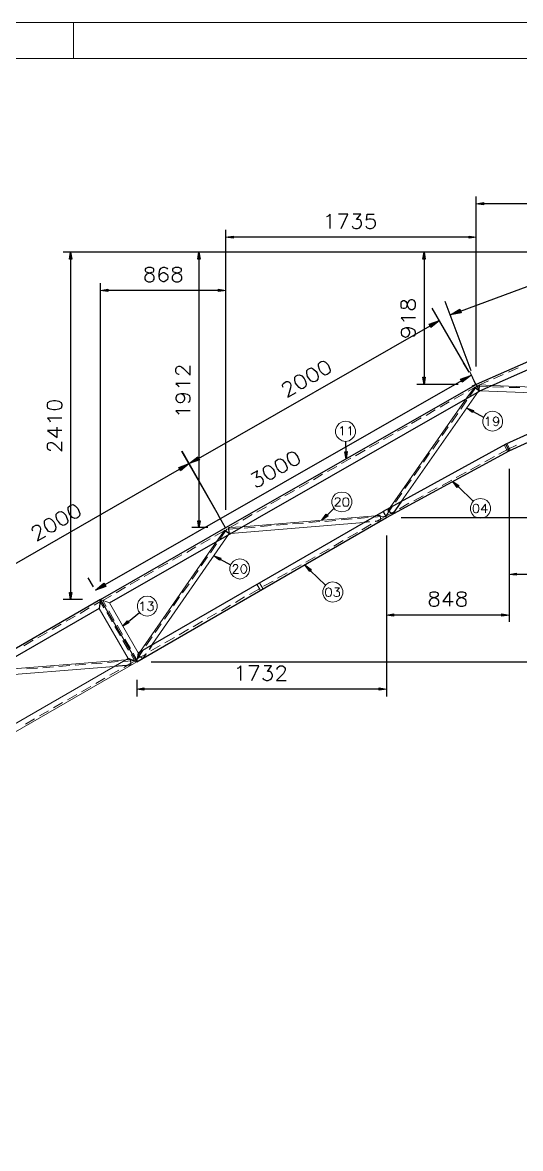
# Model space of a CAD drawing. Header units: millimetres. Extents: x 8 to 1677, y 56 to 1181.
# Drawn here: x 1292.4 to 1430.5, y 337.3 to 649.9 of the extents above; entities that cross this region are included whole.
import ezdxf

# ---------------------------------------------------------------- set-up
doc = ezdxf.new("R2010")
doc.units = ezdxf.units.MM
doc.header["$MEASUREMENT"] = 0
doc.layers.get('0').update_dxf_attribs({"linetype": 'CONTINUOUS'})

# ---------------------------------------------------------------- blocks, each defined once
blk = doc.blocks.new('MF31AECC0')
at = {"color": 7, "linetype": 'Continuous', "lineweight": 9, "true_color": 0x000007}
blk.add_lwpolyline([(717.47, 1024.5), (717.47, 149.38), (717.47, 149.38)], dxfattribs=at)
blk = doc.blocks.new('MF31AF0E0')
at = {"color": 7, "linetype": 'Continuous', "lineweight": 9, "true_color": 0x000007}
blk.add_lwpolyline([(707.48, 519.46), (717.47, 519.46), (717.47, 519.46)], dxfattribs=at)

msp = doc.modelspace()

# ---------------------------------------------------------------- hatches: boundary and pattern name
at = {"true_color": 0x000007}
for points in [[(1420.25, 599.91), (1420.25, 599.22), (1418.2, 599.55)], [(1350.82, 590.58), (1350.82, 589.99), (1348.77, 590.25)], [(1418.2, 590.25), (1416.28, 589.99), (1416.28, 590.58)], [(1306.1, 584.13), (1305.41, 584.13), (1305.77, 586.08)], [(1341.66, 584.13), (1341, 584.13), (1341.33, 586.08)], [(1404.14, 584.13), (1403.48, 584.13), (1403.81, 586.08)], [(1316.09, 575.83), (1316.09, 575.17), (1314.07, 575.5)], [(1348.77, 575.5), (1346.82, 575.17), (1346.82, 575.83)], [(1414.07, 569.31), (1411.09, 568.72), (1413.74, 570.27)], [(1408.05, 567.13), (1405.7, 565.24), (1405.17, 566.1)], [(1403.48, 551.38), (1404.14, 551.38), (1403.81, 549.33)], [(1416.78, 551.88), (1414.4, 550.03), (1413.9, 550.85)], [(1417.21, 541.56), (1415.69, 542.82), (1417.54, 542.15)], [(1341.49, 528.43), (1338.62, 527.4), (1341, 529.25)], [(1382.48, 530.81), (1382.21, 528.76), (1381.82, 530.71)], [(1338.62, 527.4), (1336.24, 525.45), (1335.74, 526.31)], [(1412.98, 520.79), (1411.79, 522.41), (1413.47, 521.32)], [(1377.15, 512.91), (1375.47, 511.76), (1376.62, 513.34)], [(1341, 511.56), (1341.66, 511.56), (1341.33, 509.64)], [(1347.08, 500.58), (1345.46, 501.83), (1347.42, 501.17)], [(1372.06, 497.5), (1370.8, 499.22), (1372.49, 498.03)], [(1429.32, 497), (1429.32, 496.41), (1427.37, 496.67)], [(1315.49, 493.27), (1312.62, 492.27), (1315, 494.22)], [(1305.41, 491.68), (1306.1, 491.68), (1305.77, 489.73)], [(1395.35, 485.76), (1395.35, 485.06), (1393.39, 485.39)], [(1427.37, 485.39), (1425.32, 485.06), (1425.32, 485.76)], [(1322.01, 483.28), (1320.23, 482.28), (1321.58, 483.8)], [(1326.08, 465.18), (1326.08, 464.49), (1324.13, 464.82)], [(1393.39, 464.82), (1391.38, 464.49), (1391.38, 465.18)]]:
    msp.add_hatch(color=7, dxfattribs=at).paths.add_polyline_path(points)

# ---------------------------------------------------------------- linework, layer by layer
at = {"color": 7, "linetype": 'Continuous', "lineweight": 9, "true_color": 0x000007}
for points in [[(1666.59, 639.87), (811.58, 639.87), (811.58, 639.87)], [(1427.2, 552.81), (1429.91, 554), (1429.91, 554)], [(1418.47, 548.9), (1421.68, 550.36), (1421.68, 550.36)], [(1423.03, 550.95), (1425.75, 552.14), (1425.75, 552.14)], [(1418.9, 547.48), (1397.56, 516.98), (1397.56, 516.98)], [(1417.81, 548.57), (1415.69, 545.63), (1415.69, 545.63)], [(1416.02, 547.55), (1418.47, 548.9), (1418.47, 548.9)], [(1418.47, 548.9), (1416.52, 546.19), (1416.52, 546.19)], [(1421.35, 548.84), (1418.47, 548.9), (1418.47, 548.9)], [(1422.64, 549.1), (1419.16, 549.27), (1419.16, 549.27)], [(1455.81, 546.19), (1419.33, 547.65), (1419.33, 547.65)], [(1459.02, 547.65), (1422.64, 549.1), (1422.64, 549.1)], [(1425.84, 548.67), (1422.8, 548.74), (1422.8, 548.74)], [(1430.31, 548.51), (1427.37, 548.57), (1427.37, 548.57)], [(1415.69, 545.63), (1394.42, 515.23), (1394.42, 515.23)], [(1408.21, 543.08), (1410.76, 544.6), (1410.76, 544.6)], [(1412.12, 545.26), (1414.73, 546.79), (1414.73, 546.79)], [(1415.69, 545.03), (1413.97, 542.55), (1413.97, 542.55)], [(1404.34, 540.8), (1406.86, 542.32), (1406.86, 542.32)], [(1413.14, 541.29), (1411.36, 538.85), (1411.36, 538.85)], [(1381.12, 535.27), (1381.12, 537.72), (1380.79, 537.39), (1380.53, 537.23)], [(1383.4, 535.27), (1383.4, 537.72), (1383.07, 537.39), (1382.81, 537.23)], [(1396.44, 536.4), (1399.08, 537.82), (1399.08, 537.82)], [(1400.34, 538.58), (1402.99, 540.1), (1402.99, 540.1)], [(1410.5, 537.66), (1408.81, 535.21), (1408.81, 535.21)], [(1421.61, 537.92), (1421.61, 540.37), (1421.28, 540.04), (1421.01, 539.84)], [(1423.13, 538.25), (1423.2, 538.09), (1423.56, 537.92), (1423.79, 537.92), (1424.16, 538.09), (1424.32, 538.42), (1424.49, 538.91), (1424.49, 539.51), (1424.32, 540.04), (1424.16, 540.2), (1423.79, 540.37), (1423.63, 540.37), (1423.3, 540.2), (1423.13, 540.04), (1422.97, 539.61), (1422.97, 539.51), (1423.13, 539.18), (1423.3, 538.91), (1423.63, 538.85), (1423.79, 538.85), (1424.16, 538.91), (1424.32, 539.18), (1424.49, 539.51)], [(1392.57, 534.08), (1395.18, 535.61), (1395.18, 535.61)], [(1388.66, 531.9), (1391.28, 533.32), (1391.28, 533.32)], [(1407.98, 533.92), (1406.2, 531.47), (1406.2, 531.47)], [(1427.1, 531.47), (1424.55, 530.05), (1424.55, 530.05)], [(1429.38, 532.5), (1427.1, 531.47), (1427.1, 531.47)], [(1380.86, 527.4), (1383.5, 528.92), (1383.5, 528.92)], [(1384.76, 529.62), (1387.41, 531.14), (1387.41, 531.14)], [(1405.34, 530.28), (1403.65, 527.83), (1403.65, 527.83)], [(1423.3, 529.35), (1420.68, 527.93), (1420.68, 527.93)], [(1376.99, 525.22), (1379.6, 526.64), (1379.6, 526.64)], [(1402.79, 526.58), (1401.04, 524.09), (1401.04, 524.09)], [(1419.33, 527.14), (1416.68, 525.72), (1416.68, 525.72)], [(1369.18, 520.72), (1371.73, 522.14), (1371.73, 522.14)], [(1373.08, 522.9), (1375.63, 524.46), (1375.63, 524.46)], [(1400.18, 522.9), (1398.49, 520.46), (1398.49, 520.46)], [(1411.46, 522.84), (1408.81, 521.38), (1408.81, 521.38)], [(1415.42, 525.02), (1412.71, 523.6), (1412.71, 523.6)], [(1365.21, 518.44), (1367.82, 519.96), (1367.82, 519.96)], [(1397.63, 519.2), (1395.88, 516.75), (1395.88, 516.75)], [(1407.45, 520.72), (1404.84, 519.26), (1404.84, 519.26)], [(1361.31, 516.22), (1363.92, 517.74), (1363.92, 517.74)], [(1379.1, 517.41), (1379.1, 517.51), (1379.27, 517.74), (1379.34, 517.84), (1379.6, 517.91), (1380.03, 517.91), (1380.3, 517.84), (1380.36, 517.74), (1380.53, 517.51), (1380.53, 517.25), (1380.36, 516.98), (1380.1, 516.65), (1379.01, 515.56), (1380.63, 515.56)], [(1399.58, 516.39), (1396.97, 514.87), (1396.97, 514.87)], [(1403.58, 518.5), (1400.94, 517.08), (1400.94, 517.08)], [(1420.85, 513.77), (1420.85, 516.16), (1419.66, 514.63), (1421.35, 514.63)], [(1390.35, 512.91), (1353.34, 509.87), (1353.34, 509.87)], [(1353.54, 511.76), (1356.15, 513.28), (1356.15, 513.28)], [(1357.41, 513.94), (1360.05, 515.46), (1360.05, 515.46)], [(1393.16, 512.85), (1389.76, 512.52), (1389.76, 512.52)], [(1393.16, 512.85), (1390.45, 511.33), (1390.45, 511.33)], [(1391.81, 511.49), (1391.64, 513.01), (1391.64, 513.01)], [(1395.02, 515.56), (1393.16, 512.85), (1393.16, 512.85)], [(1395.68, 514.2), (1393.16, 512.85), (1393.16, 512.85)], [(1349.63, 509.54), (1352.24, 511), (1352.24, 511)], [(1353.34, 509.87), (1349.63, 509.64), (1349.63, 509.64)], [(1387.04, 511.06), (1350.06, 508.02), (1350.06, 508.02)], [(1356.91, 509.8), (1353.93, 509.54), (1353.93, 509.54)], [(1361.41, 510.2), (1358.43, 509.97), (1358.43, 509.97)], [(1365.87, 510.57), (1362.83, 510.3), (1362.83, 510.3)], [(1370.37, 510.9), (1367.33, 510.73), (1367.33, 510.73)], [(1374.87, 511.33), (1371.83, 511.06), (1371.83, 511.06)], [(1379.34, 511.66), (1376.29, 511.39), (1376.29, 511.39)], [(1383.83, 512.09), (1380.79, 511.82), (1380.79, 511.82)], [(1388.33, 512.42), (1385.29, 512.15), (1385.29, 512.15)], [(1389.16, 510.57), (1386.55, 509.04), (1386.55, 509.04)], [(1349.53, 507.75), (1328.36, 477.19), (1328.36, 477.19)], [(1341.83, 505.04), (1344.47, 506.5), (1344.47, 506.5)], [(1345.73, 507.26), (1348.34, 508.78), (1348.34, 508.78)], [(1348.44, 508.88), (1346.32, 505.9), (1346.32, 505.9)], [(1349.04, 509.21), (1347.18, 506.4), (1347.18, 506.4)], [(1352.41, 509.44), (1349.04, 509.21), (1349.04, 509.21)], [(1385.29, 508.28), (1382.64, 506.83), (1382.64, 506.83)], [(1346.32, 505.9), (1325.15, 475.34), (1325.15, 475.34)], [(1337.96, 502.76), (1340.47, 504.28), (1340.47, 504.28)], [(1346.22, 505.14), (1344.54, 502.69), (1344.54, 502.69)], [(1377.48, 503.78), (1374.87, 502.33), (1374.87, 502.33)], [(1381.39, 506.07), (1378.74, 504.54), (1378.74, 504.54)], [(1334.05, 500.58), (1336.6, 502.1), (1336.6, 502.1)], [(1343.71, 501.5), (1341.99, 499.05), (1341.99, 499.05)], [(1373.58, 501.57), (1370.97, 500.05), (1370.97, 500.05)], [(1326.18, 496.08), (1328.79, 497.6), (1328.79, 497.6)], [(1330.05, 498.36), (1332.7, 499.81), (1332.7, 499.81)], [(1341.16, 497.76), (1339.48, 495.32), (1339.48, 495.32)], [(1350.82, 498.79), (1350.82, 498.86), (1350.89, 499.12), (1351.05, 499.22), (1351.22, 499.38), (1351.75, 499.38), (1351.91, 499.22), (1352.08, 499.12), (1352.18, 498.86), (1352.18, 498.69), (1352.08, 498.46), (1351.81, 498.09), (1350.72, 496.94), (1352.34, 496.94)], [(1365.81, 497.1), (1363.16, 495.58), (1363.16, 495.58)], [(1369.71, 499.29), (1367.06, 497.86), (1367.06, 497.86)], [(1322.28, 493.86), (1324.89, 495.32), (1324.89, 495.32)], [(1338.62, 494.06), (1336.83, 491.58), (1336.83, 491.58)], [(1361.9, 494.82), (1359.29, 493.36), (1359.29, 493.36)], [(1314.67, 489.46), (1317.12, 490.82), (1317.12, 490.82)], [(1318.37, 491.58), (1321.02, 493.1), (1321.02, 493.1)], [(1357.93, 492.6), (1355.39, 491.08), (1355.39, 491.08)], [(1378.74, 490.98), (1378.84, 490.75), (1379.01, 490.65), (1379.34, 490.49), (1379.7, 490.49), (1380.03, 490.65), (1380.3, 490.82), (1380.36, 491.15), (1380.36, 491.41), (1380.3, 491.74), (1380.1, 491.84), (1379.93, 492.01), (1379.5, 492.01), (1380.3, 492.93), (1379.01, 492.93)], [(1324.13, 472.36), (1314.07, 489.73), (1314.07, 489.73)], [(1316.52, 488.8), (1314.07, 489.73), (1314.07, 489.73)], [(1314.4, 489.89), (1314.4, 489.99), (1314.4, 489.99)], [(1315.59, 487.77), (1314.67, 489.46), (1314.67, 489.46)], [(1315.49, 490.49), (1315.49, 490.59), (1315.49, 490.59)], [(1324.46, 474.91), (1316.52, 488.8), (1316.52, 488.8)], [(1325.75, 486.58), (1325.75, 489.03), (1325.42, 488.63), (1325.15, 488.53)], [(1327.11, 487.11), (1327.27, 486.85), (1327.37, 486.75), (1327.7, 486.58), (1328.03, 486.58), (1328.36, 486.75), (1328.63, 486.91), (1328.69, 487.28), (1328.69, 487.51), (1328.63, 487.87), (1328.53, 487.94), (1328.3, 488.1), (1327.93, 488.1), (1328.63, 489.03), (1327.37, 489.03)], [(1336, 490.39), (1334.28, 487.94), (1334.28, 487.94)], [(1350.13, 488.1), (1347.58, 486.58), (1347.58, 486.58)], [(1354.03, 490.39), (1351.48, 488.87), (1351.48, 488.87)], [(1317.88, 483.87), (1316.35, 486.52), (1316.35, 486.52)], [(1333.46, 486.68), (1331.77, 484.23), (1331.77, 484.23)], [(1346.22, 485.92), (1343.61, 484.4), (1343.61, 484.4)], [(1320.16, 480), (1318.64, 482.61), (1318.64, 482.61)], [(1330.91, 482.94), (1329.22, 480.5), (1329.22, 480.5)], [(1338.45, 481.42), (1335.84, 479.9), (1335.84, 479.9)], [(1342.35, 483.64), (1339.71, 482.12), (1339.71, 482.12)], [(1322.34, 476.1), (1320.82, 478.71), (1320.82, 478.71)], [(1328.36, 479.31), (1326.58, 476.86), (1326.58, 476.86)], [(1334.55, 479.14), (1331.93, 477.62), (1331.93, 477.62)], [(1325.75, 475.57), (1323.9, 472.79), (1323.9, 472.79)], [(1330.64, 476.92), (1328.03, 475.4), (1328.03, 475.4)], [(1324.06, 473.12), (1323.14, 474.81), (1323.14, 474.81)], [(1323.63, 473.12), (1323.63, 473.22), (1323.63, 473.22)], [(1326.77, 474.64), (1324.06, 473.12), (1324.06, 473.12)], [(1324.13, 472.36), (1324.46, 474.91), (1324.46, 474.91)], [(1325.75, 473.29), (1324.39, 474.21), (1324.39, 474.21)], [(1325.48, 473.22), (1325.48, 473.29), (1325.48, 473.29)]]:
    msp.add_lwpolyline(points, dxfattribs=at)
at = {"color": 7, "linetype": 'Continuous', "lineweight": -2, "true_color": 0x000007}
for points in [[(1418.2, 554.33), (1418.2, 601.6), (1418.2, 601.6)], [(1452.94, 599.55), (1420.25, 599.55), (1420.25, 599.55)], [(1377.75, 592.7), (1377.75, 596.67), (1377.15, 596.07), (1376.72, 595.91)], [(1380.79, 592.7), (1382.64, 596.67), (1380.03, 596.67)], [(1383.83, 593.46), (1384, 593.03), (1384.17, 592.86), (1384.76, 592.7), (1385.36, 592.7), (1385.85, 592.86), (1386.28, 593.29), (1386.45, 593.79), (1386.45, 594.22), (1386.28, 594.82), (1386.12, 594.98), (1385.69, 595.15), (1385.09, 595.15), (1386.28, 596.67), (1384.17, 596.67)], [(1387.64, 593.46), (1387.8, 593.03), (1387.97, 592.86), (1388.57, 592.7), (1389.16, 592.7), (1389.69, 592.86), (1390.09, 593.29), (1390.29, 593.79), (1390.29, 594.22), (1390.09, 594.82), (1389.69, 595.15), (1389.16, 595.31), (1388.57, 595.31), (1387.97, 595.15), (1387.8, 594.98), (1387.97, 596.67), (1389.92, 596.67)], [(1413.9, 569.74), (1483.33, 595.41), (1483.33, 595.41)], [(1348.77, 514.63), (1348.77, 592.27), (1348.77, 592.27)], [(1418.2, 554.33), (1418.2, 592.27), (1418.2, 592.27)], [(1416.28, 590.25), (1350.82, 590.25), (1350.82, 590.25)], [(1565.24, 586.08), (1303.72, 586.08), (1303.72, 586.08)], [(1565.24, 586.08), (1339.38, 586.08), (1339.38, 586.08)], [(1565.24, 586.08), (1401.8, 586.08), (1401.8, 586.08)], [(1305.77, 584.13), (1305.77, 491.68), (1305.77, 491.68)], [(1330.31, 579.24), (1330.48, 579.83), (1330.91, 580.16), (1331.41, 580.43), (1331.67, 580.43), (1332.17, 580.16), (1332.6, 579.83), (1332.76, 579.24), (1332.76, 579.07), (1332.6, 578.48), (1332.17, 578.14), (1331.67, 577.88), (1331.41, 577.88), (1330.91, 578.14), (1330.48, 578.48), (1330.31, 579.24), (1330.31, 580.16), (1330.48, 581.19), (1330.91, 581.68), (1331.41, 581.95), (1331.84, 581.95), (1332.43, 581.68), (1332.6, 581.35)], [(1341.33, 584.13), (1341.33, 511.56), (1341.33, 511.56)], [(1403.81, 584.13), (1403.81, 551.38), (1403.81, 551.38)], [(1314.07, 494.72), (1314.07, 577.55), (1314.07, 577.55)], [(1346.82, 575.5), (1316.09, 575.5), (1316.09, 575.5)], [(1348.77, 514.63), (1348.77, 577.55), (1348.77, 577.55)], [(1416.85, 553.14), (1409.67, 572.45), (1409.67, 572.45)], [(1416.28, 552.81), (1406.03, 570.6), (1406.03, 570.6)], [(1401.37, 567.89), (1397.4, 567.89), (1397.99, 567.36), (1398.16, 566.96)], [(1341.23, 528.86), (1405.44, 565.67), (1405.44, 565.67)], [(1400.87, 562.8), (1401.2, 562.96), (1401.37, 563.56), (1401.37, 563.92), (1401.2, 564.48), (1400.61, 564.85), (1399.68, 565.08), (1398.75, 565.08), (1397.99, 564.85), (1397.56, 564.48), (1397.4, 563.92), (1397.4, 563.72), (1397.56, 563.13), (1397.99, 562.8), (1398.55, 562.56), (1398.75, 562.56), (1399.35, 562.8), (1399.68, 563.13), (1399.84, 563.72), (1399.84, 563.92), (1399.68, 564.48), (1399.35, 564.85), (1398.75, 565.08)], [(1454.89, 565.51), (1418.2, 549.33), (1418.2, 549.33)], [(1455.55, 563.66), (1419.16, 547.55), (1419.16, 547.55)], [(1335.9, 552.14), (1335.74, 552.14), (1335.31, 552.31), (1335.14, 552.54), (1334.98, 552.91), (1334.98, 553.67), (1335.14, 554.1), (1335.31, 554.26), (1335.74, 554.43), (1336.07, 554.43), (1336.5, 554.26), (1337.1, 553.83), (1338.95, 551.98), (1338.95, 554.59)], [(1416.28, 552.81), (1414.73, 555.35), (1414.73, 555.35)], [(1414.17, 550.42), (1315.23, 493.79), (1315.23, 493.79)], [(1364.68, 548.57), (1364.62, 548.74), (1364.52, 549.17), (1364.62, 549.43), (1364.88, 549.76), (1365.54, 550.19), (1365.97, 550.19), (1366.24, 550.09), (1366.57, 549.93), (1366.73, 549.6), (1366.8, 549.17), (1366.73, 548.41), (1366.04, 545.86), (1368.35, 547.15)], [(1316.52, 488.8), (1419.16, 547.55), (1419.16, 547.55)], [(1338.95, 549.66), (1334.98, 549.66), (1335.57, 549.1), (1335.74, 548.74)], [(1348.77, 509.64), (1418.2, 549.33), (1418.2, 549.33)], [(1413.21, 549.33), (1401.8, 549.33), (1401.8, 549.33)], [(1419.06, 547.65), (1417.81, 548.57), (1417.81, 548.57)], [(1418.2, 549.33), (1419.16, 547.55), (1419.16, 547.55)], [(1419.06, 547.65), (1418.9, 547.48), (1418.9, 547.48)], [(1419.06, 547.65), (1419.16, 549.27), (1419.16, 549.27)], [(1419.33, 547.65), (1419.06, 547.65), (1419.06, 547.65)], [(1461.14, 548.57), (1426.44, 532.83), (1426.44, 532.83)], [(1338.35, 544.5), (1338.78, 544.67), (1338.95, 545.26), (1338.95, 545.69), (1338.78, 546.19), (1338.19, 546.62), (1337.26, 546.79), (1336.33, 546.79), (1335.57, 546.62), (1335.14, 546.19), (1334.98, 545.69), (1334.98, 545.43), (1335.14, 544.93), (1335.57, 544.5), (1336.07, 544.34), (1336.33, 544.34), (1336.83, 544.5), (1337.26, 544.93), (1337.43, 545.43), (1337.43, 545.69), (1337.26, 546.19), (1336.83, 546.62), (1336.33, 546.79)], [(1427.37, 530.97), (1461.83, 546.72), (1461.83, 546.72)], [(1338.95, 542.06), (1334.98, 542.06), (1335.57, 541.46), (1335.74, 541.13)], [(1417.38, 541.89), (1420.25, 540.27), (1420.25, 540.27)], [(1303.29, 540.04), (1299.32, 540.04), (1299.91, 539.44), (1300.08, 539.01)], [(1303.29, 536.56), (1299.32, 536.56), (1302.03, 534.68), (1302.03, 537.49)], [(1300.25, 531.04), (1300.08, 531.04), (1299.75, 531.21), (1299.48, 531.47), (1299.32, 531.8), (1299.32, 532.56), (1299.48, 532.99), (1299.75, 533.16), (1300.08, 533.32), (1300.51, 533.32), (1300.84, 533.16), (1301.44, 532.73), (1303.29, 530.88), (1303.29, 533.49)], [(1382.15, 530.71), (1382.05, 533.59), (1382.05, 533.59)], [(1426.44, 532.83), (1392.4, 514.1), (1392.4, 514.1)], [(1427.37, 530.97), (1426.44, 532.83), (1426.44, 532.83)], [(1346.82, 513.11), (1336.6, 530.81), (1336.6, 530.81)], [(1346.82, 513.11), (1336.67, 530.88), (1336.67, 530.88)], [(1393.39, 512.42), (1427.37, 530.97), (1427.37, 530.97)], [(1271.8, 488.96), (1336, 525.88), (1336, 525.88)], [(1357.01, 521.32), (1357.34, 521.05), (1357.67, 521.05), (1358.27, 521.15), (1358.7, 521.38), (1359.13, 521.91), (1359.29, 522.41), (1359.13, 523), (1358.93, 523.33), (1358.53, 523.7), (1358.27, 523.76), (1357.84, 523.76), (1357.34, 523.5), (1357.57, 525.38), (1355.72, 524.36)], [(1427.37, 525.98), (1427.37, 494.72), (1427.37, 494.72)], [(1427.37, 525.98), (1427.37, 483.47), (1427.37, 483.47)], [(1413.21, 521.05), (1417.44, 516.98), (1417.44, 516.98)], [(1397.56, 516.98), (1395.02, 513.34), (1395.02, 513.34)], [(1324.46, 474.91), (1392.4, 514.1), (1392.4, 514.1)], [(1376.89, 513.11), (1378.84, 515.03), (1378.84, 515.03)], [(1391.64, 513.01), (1390.35, 512.91), (1390.35, 512.91)], [(1392.4, 514.1), (1393.39, 512.42), (1393.39, 512.42)], [(1394.42, 515.23), (1393.76, 514.27), (1393.76, 514.27)], [(1395.02, 513.34), (1393.76, 514.27), (1393.76, 514.27)], [(1295.25, 508.68), (1295.18, 508.88), (1295.09, 509.28), (1295.18, 509.54), (1295.42, 509.97), (1296.11, 510.3), (1296.54, 510.3), (1296.77, 510.3), (1297.14, 510.04), (1297.3, 509.71), (1297.37, 509.28), (1297.3, 508.61), (1296.61, 505.97), (1298.89, 507.32)], [(1314.07, 489.73), (1348.77, 509.64), (1348.77, 509.64)], [(1324.13, 472.36), (1393.39, 512.42), (1393.39, 512.42)], [(1343.78, 509.64), (1339.38, 509.64), (1339.38, 509.64)], [(1349.7, 508.02), (1349.63, 509.64), (1349.63, 509.64)], [(1388.66, 511.23), (1387.04, 511.06), (1387.04, 511.06)], [(1391.81, 511.49), (1390.19, 511.33), (1390.19, 511.33)], [(1397.4, 512.42), (1639.33, 512.42), (1639.33, 512.42)], [(1349.7, 508.02), (1348.44, 508.88), (1348.44, 508.88)], [(1349.7, 508.02), (1349.53, 507.75), (1349.53, 507.75)], [(1350.06, 508.02), (1349.7, 508.02), (1349.7, 508.02)], [(1393.39, 507.42), (1393.39, 483.47), (1393.39, 483.47)], [(1393.39, 507.42), (1393.39, 462.8), (1393.39, 462.8)], [(1347.25, 500.91), (1350.13, 499.29), (1350.13, 499.29)], [(1372.22, 497.76), (1376.46, 493.7), (1376.46, 493.7)], [(1312.12, 493.2), (1310.67, 495.75), (1310.67, 495.75)], [(1459.88, 496.67), (1429.32, 496.67), (1429.32, 496.67)], [(1410.93, 487.87), (1410.93, 491.84), (1408.97, 489.13), (1411.85, 489.13)], [(1309.08, 489.73), (1303.72, 489.73), (1303.72, 489.73)], [(1321.78, 483.54), (1324.89, 486.09), (1324.89, 486.09)], [(1425.32, 485.39), (1395.35, 485.39), (1395.35, 485.39)], [(1325.15, 475.34), (1324.39, 474.21), (1324.39, 474.21)], [(1328.36, 477.19), (1327.54, 475.83), (1327.54, 475.83)], [(1326.58, 474.64), (1325.75, 473.29), (1325.75, 473.29)], [(1328.13, 472.36), (1654.71, 472.36), (1654.71, 472.36)], [(1352.94, 467.2), (1352.94, 471.27), (1352.34, 470.67), (1351.98, 470.51)], [(1355.98, 467.2), (1357.93, 471.27), (1355.22, 471.27)], [(1359.03, 467.96), (1359.19, 467.63), (1359.46, 467.46), (1359.95, 467.2), (1360.55, 467.2), (1361.14, 467.46), (1361.47, 467.79), (1361.74, 468.39), (1361.74, 468.72), (1361.47, 469.32), (1361.31, 469.48), (1360.98, 469.75), (1360.38, 469.75), (1361.47, 471.27), (1359.46, 471.27)], [(1363, 470.24), (1363, 470.51), (1363.26, 470.84), (1363.43, 471), (1363.76, 471.27), (1364.52, 471.27), (1364.95, 471), (1365.11, 470.84), (1365.28, 470.51), (1365.28, 470.08), (1365.11, 469.75), (1364.78, 469.15), (1362.83, 467.2), (1365.54, 467.2)], [(1324.13, 467.36), (1324.13, 462.8), (1324.13, 462.8)], [(1391.38, 464.82), (1326.08, 464.82), (1326.08, 464.82)]]:
    msp.add_lwpolyline(points, dxfattribs=at)
for points in [[(1420.25, 599.91), (1420.25, 599.22), (1418.2, 599.55)], [(1350.82, 590.58), (1350.82, 589.99), (1348.77, 590.25)], [(1418.2, 590.25), (1416.28, 589.99), (1416.28, 590.58)], [(1306.1, 584.13), (1305.41, 584.13), (1305.77, 586.08)], [(1341.66, 584.13), (1341, 584.13), (1341.33, 586.08)], [(1404.14, 584.13), (1403.48, 584.13), (1403.81, 586.08)], [(1327.27, 581.95), (1328.03, 581.95), (1328.63, 581.68), (1328.79, 581.35), (1328.79, 580.92), (1328.63, 580.59), (1328.2, 580.43), (1327.44, 580.16), (1326.84, 580), (1326.51, 579.67), (1326.34, 579.24), (1326.34, 578.64), (1326.51, 578.31), (1326.68, 578.14), (1327.27, 577.88), (1328.03, 577.88), (1328.63, 578.14), (1328.79, 578.31), (1328.96, 578.64), (1328.96, 579.24), (1328.79, 579.67), (1328.36, 580), (1327.87, 580.16), (1327.11, 580.43), (1326.68, 580.59), (1326.51, 580.92), (1326.51, 581.35), (1326.68, 581.68)], [(1334.88, 581.95), (1335.64, 581.95), (1336.24, 581.68), (1336.4, 581.35), (1336.4, 580.92), (1336.24, 580.59), (1335.84, 580.43), (1335.04, 580.16), (1334.48, 580), (1334.12, 579.67), (1333.95, 579.24), (1333.95, 578.64), (1334.12, 578.31), (1334.28, 578.14), (1334.88, 577.88), (1335.64, 577.88), (1336.24, 578.14), (1336.4, 578.31), (1336.6, 578.64), (1336.6, 579.24), (1336.4, 579.67), (1336, 580), (1335.47, 580.16), (1334.71, 580.43), (1334.28, 580.59), (1334.12, 580.92), (1334.12, 581.35), (1334.28, 581.68)], [(1316.09, 575.83), (1316.09, 575.17), (1314.07, 575.5)], [(1348.77, 575.5), (1346.82, 575.17), (1346.82, 575.83)], [(1397.4, 571.2), (1397.4, 571.96), (1397.56, 572.45), (1397.99, 572.72), (1398.32, 572.72), (1398.75, 572.45), (1398.92, 572.12), (1399.08, 571.36), (1399.35, 570.77), (1399.68, 570.44), (1400.11, 570.17), (1400.61, 570.17), (1401.04, 570.44), (1401.2, 570.6), (1401.37, 571.2), (1401.37, 571.96), (1401.2, 572.45), (1401.04, 572.72), (1400.61, 572.88), (1400.11, 572.88), (1399.68, 572.72), (1399.35, 572.29), (1399.08, 571.69), (1398.92, 570.93), (1398.75, 570.6), (1398.32, 570.44), (1397.99, 570.44), (1397.56, 570.6)], [(1414.07, 569.31), (1411.09, 568.72), (1413.74, 570.27)], [(1408.05, 567.13), (1405.7, 565.24), (1405.17, 566.1)], [(1371.63, 553.67), (1371.99, 553.83), (1372.59, 554), (1373.15, 553.67), (1373.85, 552.97), (1374.11, 552.48), (1374.44, 551.55), (1374.34, 550.85), (1373.94, 550.36), (1373.58, 550.19), (1372.99, 550.09), (1372.39, 550.36), (1371.83, 551.12), (1371.46, 551.62), (1371.23, 552.54), (1371.23, 553.24)], [(1374.94, 555.62), (1375.27, 555.78), (1375.86, 555.85), (1376.46, 555.62), (1377.15, 554.86), (1377.38, 554.33), (1377.75, 553.4), (1377.65, 552.74), (1377.22, 552.31), (1376.89, 552.14), (1376.29, 551.98), (1375.7, 552.31), (1375.1, 552.97), (1374.77, 553.5), (1374.51, 554.43), (1374.51, 555.09)], [(1368.35, 551.78), (1368.68, 551.98), (1369.28, 552.05), (1369.88, 551.78), (1370.54, 551.02), (1370.8, 550.52), (1371.13, 549.6), (1371.03, 548.9), (1370.64, 548.51), (1370.27, 548.31), (1369.71, 548.14), (1369.11, 548.51), (1368.52, 549.27), (1368.16, 549.76), (1367.92, 550.62), (1367.92, 551.38)], [(1403.48, 551.38), (1404.14, 551.38), (1403.81, 549.33)], [(1416.78, 551.88), (1414.4, 550.03), (1413.9, 550.85)], [(1299.32, 543.41), (1299.32, 543.84), (1299.48, 544.34), (1300.08, 544.77), (1301.01, 544.93), (1301.6, 544.93), (1302.53, 544.77), (1303.12, 544.34), (1303.29, 543.84), (1303.29, 543.41), (1303.12, 542.82), (1302.53, 542.49), (1301.6, 542.32), (1301.01, 542.32), (1300.08, 542.49), (1299.48, 542.82)], [(1417.21, 541.56), (1415.69, 542.82), (1417.54, 542.15)], [(1341.49, 528.43), (1338.62, 527.4), (1341, 529.25)], [(1363, 528.49), (1363.36, 528.69), (1363.92, 528.76), (1364.52, 528.49), (1365.21, 527.73), (1365.48, 527.24), (1365.81, 526.31), (1365.71, 525.62), (1365.28, 525.22), (1365.05, 525.02), (1364.45, 524.85), (1363.76, 525.22), (1363.16, 525.98), (1362.83, 526.48), (1362.57, 527.34), (1362.57, 528.1)], [(1366.3, 530.38), (1366.63, 530.54), (1367.23, 530.71), (1367.82, 530.38), (1368.52, 529.68), (1368.75, 529.19), (1369.11, 528.26), (1369.02, 527.57), (1368.59, 527.07), (1368.35, 526.91), (1367.76, 526.81), (1367.06, 527.07), (1366.47, 527.83), (1366.14, 528.33), (1365.87, 529.25), (1365.87, 529.95)], [(1382.48, 530.81), (1382.21, 528.76), (1381.82, 530.71)], [(1338.62, 527.4), (1336.24, 525.45), (1335.74, 526.31)], [(1359.69, 526.58), (1360.05, 526.81), (1360.65, 526.91), (1361.24, 526.58), (1361.9, 525.88), (1362.17, 525.38), (1362.5, 524.46), (1362.4, 523.76), (1362, 523.33), (1361.64, 523.1), (1361.14, 523), (1360.45, 523.33), (1359.89, 524.03), (1359.52, 524.52), (1359.29, 525.45), (1359.29, 526.15)], [(1412.98, 520.79), (1411.79, 522.41), (1413.47, 521.32)], [(1305.51, 515.73), (1305.84, 515.89), (1306.43, 516.06), (1307.03, 515.73), (1307.72, 514.96), (1307.95, 514.53), (1308.32, 513.61), (1308.22, 512.91), (1307.79, 512.42), (1307.52, 512.25), (1306.96, 512.15), (1306.27, 512.42), (1305.67, 513.18), (1305.34, 513.67), (1305.08, 514.63), (1305.08, 515.3)], [(1302.2, 513.87), (1302.53, 514.04), (1303.12, 514.1), (1303.72, 513.87), (1304.41, 513.11), (1304.65, 512.58), (1305.01, 511.66), (1304.91, 511), (1304.48, 510.57), (1304.25, 510.4), (1303.65, 510.2), (1302.96, 510.57), (1302.36, 511.33), (1302.03, 511.76), (1301.77, 512.68), (1301.77, 513.34)], [(1377.15, 512.91), (1375.47, 511.76), (1376.62, 513.34)], [(1298.89, 511.92), (1299.25, 512.09), (1299.85, 512.25), (1300.41, 511.92), (1301.11, 511.23), (1301.37, 510.73), (1301.7, 509.8), (1301.6, 509.11), (1301.17, 508.61), (1300.94, 508.45), (1300.34, 508.35), (1299.65, 508.61), (1299.05, 509.37), (1298.72, 509.87), (1298.49, 510.8), (1298.49, 511.49)], [(1341, 511.56), (1341.66, 511.56), (1341.33, 509.64)], [(1347.08, 500.58), (1345.46, 501.83), (1347.42, 501.17)], [(1372.06, 497.5), (1370.8, 499.22), (1372.49, 498.03)], [(1429.32, 497), (1429.32, 496.41), (1427.37, 496.67)], [(1315.49, 493.27), (1312.62, 492.27), (1315, 494.22)], [(1305.41, 491.68), (1306.1, 491.68), (1305.77, 489.73)], [(1406.2, 491.84), (1406.96, 491.84), (1407.45, 491.68), (1407.72, 491.25), (1407.72, 490.92), (1407.45, 490.49), (1407.12, 490.32), (1406.36, 490.16), (1405.77, 489.89), (1405.44, 489.56), (1405.17, 489.13), (1405.17, 488.63), (1405.44, 488.2), (1405.6, 488.04), (1406.2, 487.87), (1406.96, 487.87), (1407.45, 488.04), (1407.72, 488.2), (1407.88, 488.63), (1407.88, 489.13), (1407.72, 489.56), (1407.29, 489.89), (1406.69, 490.16), (1405.93, 490.32), (1405.6, 490.49), (1405.44, 490.92), (1405.44, 491.25), (1405.6, 491.68)], [(1413.8, 491.84), (1414.56, 491.84), (1415.09, 491.68), (1415.33, 491.25), (1415.33, 490.92), (1415.09, 490.49), (1414.73, 490.32), (1413.97, 490.16), (1413.37, 489.89), (1413.04, 489.56), (1412.81, 489.13), (1412.81, 488.63), (1413.04, 488.2), (1413.21, 488.04), (1413.8, 487.87), (1414.56, 487.87), (1415.09, 488.04), (1415.33, 488.2), (1415.49, 488.63), (1415.49, 489.13), (1415.33, 489.56), (1414.93, 489.89), (1414.33, 490.16), (1413.57, 490.32), (1413.21, 490.49), (1413.04, 490.92), (1413.04, 491.25), (1413.21, 491.68)], [(1395.35, 485.76), (1395.35, 485.06), (1393.39, 485.39)], [(1427.37, 485.39), (1425.32, 485.06), (1425.32, 485.76)], [(1322.01, 483.28), (1320.23, 482.28), (1321.58, 483.8)], [(1326.08, 465.18), (1326.08, 464.49), (1324.13, 464.82)], [(1393.39, 464.82), (1391.38, 464.49), (1391.38, 465.18)]]:
    msp.add_lwpolyline(points, close=True, dxfattribs=at)
at = {"color": 9, "linetype": 'Continuous', "lineweight": 9, "true_color": 0xbababa}
for points in [[(1416.52, 552.97), (1416.45, 552.91), (1416.45, 552.91)], [(1416.45, 552.91), (1417.97, 549.6), (1417.97, 549.6)], [(1418.14, 549.5), (1416.52, 552.97), (1416.52, 552.97)], [(1418.04, 549.33), (1417.11, 548.84), (1417.11, 548.84)], [(1417.11, 549), (1417.97, 549.33), (1417.97, 549.33)], [(1417.11, 548.84), (1417.11, 549), (1417.11, 549)], [(1417.97, 549.33), (1417.97, 549.43), (1417.97, 549.6)], [(1418.04, 549.33), (1418.14, 549.43), (1418.14, 549.5)], [(1346.75, 513.11), (1346.65, 513.01), (1346.65, 513.01)], [(1346.65, 513.01), (1348.54, 509.8), (1348.54, 509.8)], [(1348.71, 509.71), (1346.75, 513.11), (1346.75, 513.11)], [(1347.68, 509.11), (1348.54, 509.54), (1348.54, 509.54)], [(1348.71, 509.54), (1347.75, 509.04), (1347.75, 509.04)], [(1348.54, 509.54), (1348.54, 509.64), (1348.61, 509.71), (1348.54, 509.8)], [(1348.71, 509.54), (1348.77, 509.64), (1348.71, 509.71)], [(1347.75, 509.04), (1347.68, 509.11), (1347.68, 509.11)], [(1312.29, 488.1), (1314.07, 489.13), (1314.07, 489.13)], [(1315, 487.34), (1313.97, 489.13), (1313.97, 489.13)], [(1304.48, 483.64), (1307.03, 485.06), (1307.03, 485.06)], [(1308.38, 485.82), (1310.93, 487.34), (1310.93, 487.34)], [(1321.68, 473.29), (1313.71, 487.18), (1313.71, 487.18)], [(1317.28, 483.47), (1315.76, 486.09), (1315.76, 486.09)], [(1300.61, 481.36), (1303.12, 482.88), (1303.12, 482.88)], [(1319.56, 479.57), (1318.04, 482.18), (1318.04, 482.18)], [(1292.8, 476.86), (1295.35, 478.38), (1295.35, 478.38)], [(1296.71, 479.04), (1299.25, 480.56), (1299.25, 480.56)], [(1321.78, 475.67), (1320.23, 478.28), (1320.23, 478.28)], [(1089.67, 339.32), (1110.57, 351.42), (1110.64, 351.52), (1114.31, 353.54), (1117.59, 355.49), (1129.69, 362.44), (1141.63, 369.32), (1141.83, 369.49), (1146.07, 371.93), (1150.53, 374.48), (1176.53, 389.53), (1184.41, 394.03), (1194.66, 399.95), (1219.57, 414.37), (1244.21, 428.6), (1253.84, 434.19), (1263.86, 439.94), (1300.25, 460.95), (1321.68, 473.29)], [(1090.16, 337.3), (1116.23, 352.38), (1150.86, 372.36), (1185.53, 392.34), (1254.8, 432.4), (1324.13, 472.36)], [(1321.09, 472.95), (1283.91, 469.98), (1283.91, 469.98)], [(1314.47, 472.03), (1311.53, 471.86), (1311.53, 471.86)], [(1318.97, 472.46), (1315.99, 472.19), (1315.99, 472.19)], [(1323.9, 472.79), (1320.49, 472.52), (1320.49, 472.52)], [(1320.49, 470.84), (1322.61, 472.09), (1323.53, 472.62)], [(1322.34, 473.05), (1321.09, 472.95), (1321.09, 472.95)], [(1322.44, 471.43), (1322.34, 473.05), (1322.34, 473.05)], [(1323.53, 472.62), (1322.54, 474.41), (1322.54, 474.41)], [(1317.88, 471.1), (1280.7, 468.13), (1280.7, 468.13)], [(1296.54, 470.67), (1293.56, 470.41), (1293.56, 470.41)], [(1301.01, 471), (1298.06, 470.77), (1298.06, 470.77)], [(1305.51, 471.33), (1302.53, 471.1), (1302.53, 471.1)], [(1310, 471.7), (1307.03, 471.43), (1307.03, 471.43)], [(1316.59, 468.65), (1319.13, 470.08), (1319.13, 470.08)], [(1312.72, 466.34), (1315.23, 467.86), (1315.23, 467.86)], [(1304.91, 461.87), (1307.46, 463.3), (1307.46, 463.3)], [(1308.81, 464.06), (1311.36, 465.58), (1311.36, 465.58)], [(1301.01, 459.59), (1303.55, 461.11), (1303.55, 461.11)], [(1293.23, 455.09), (1295.78, 456.61), (1295.78, 456.61)], [(1297.14, 457.38), (1299.65, 458.83), (1299.65, 458.83)]]:
    msp.add_lwpolyline(points, dxfattribs=at)
at = {"color": 7, "linetype": 'Continuous', "lineweight": 9, "true_color": 0x000007}
for points in [[(1422.8, 536.4), (1423.73, 536.56), (1424.55, 537.06), (1425.25, 537.72), (1425.51, 538.68), (1425.51, 539.61), (1425.25, 540.53), (1424.55, 541.29), (1423.73, 541.79), (1422.8, 541.96), (1421.84, 541.79), (1421.01, 541.29), (1420.42, 540.53), (1420.09, 539.61), (1420.09, 538.68), (1420.42, 537.72), (1421.01, 537.06), (1421.84, 536.56)], [(1381.98, 533.59), (1382.97, 533.75), (1383.74, 534.28), (1384.43, 534.94), (1384.76, 535.87), (1384.76, 536.8), (1384.43, 537.72), (1383.74, 538.52), (1382.97, 539.01), (1381.98, 539.18), (1381.06, 539.01), (1380.2, 538.52), (1379.6, 537.72), (1379.27, 536.8), (1379.27, 535.87), (1379.6, 534.94), (1380.2, 534.28), (1381.06, 533.75)], [(1426.08, 532.56), (1426.77, 532.99), (1427.7, 531.21), (1426.94, 530.81)], [(1380.96, 514.04), (1381.98, 514.2), (1382.81, 514.63), (1383.4, 515.39), (1383.74, 516.32), (1383.74, 517.25), (1383.4, 518.17), (1382.81, 518.93), (1381.98, 519.36), (1380.96, 519.53), (1380.03, 519.36), (1379.17, 518.93), (1378.58, 518.17), (1378.24, 517.25), (1378.24, 516.32), (1378.58, 515.39), (1379.17, 514.63), (1380.03, 514.2)], [(1381.98, 517.91), (1382.21, 517.91), (1382.58, 517.84), (1382.81, 517.51), (1382.91, 516.92), (1382.91, 516.55), (1382.81, 515.99), (1382.58, 515.63), (1382.21, 515.56), (1381.98, 515.56), (1381.62, 515.63), (1381.39, 515.99), (1381.29, 516.55), (1381.29, 516.92), (1381.39, 517.51), (1381.62, 517.84)], [(1419.39, 512.25), (1420.42, 512.42), (1421.18, 512.85), (1421.84, 513.61), (1422.21, 514.53), (1422.21, 515.46), (1421.84, 516.39), (1421.18, 517.15), (1420.42, 517.58), (1419.39, 517.74), (1418.47, 517.58), (1417.61, 517.15), (1417.05, 516.39), (1416.68, 515.46), (1416.68, 514.53), (1417.05, 513.61), (1417.61, 512.85), (1418.47, 512.42)], [(1418.04, 516.16), (1418.3, 516.16), (1418.63, 516.06), (1418.9, 515.73), (1418.96, 515.13), (1418.96, 514.8), (1418.9, 514.27), (1418.63, 513.87), (1418.3, 513.77), (1418.04, 513.77), (1417.71, 513.87), (1417.54, 514.27), (1417.38, 514.8), (1417.38, 515.13), (1417.54, 515.73), (1417.71, 516.06)], [(1352.68, 495.38), (1353.6, 495.58), (1354.46, 496.08), (1355.06, 496.84), (1355.39, 497.7), (1355.39, 498.69), (1355.06, 499.55), (1354.46, 500.31), (1353.6, 500.81), (1352.68, 500.97), (1351.75, 500.81), (1350.89, 500.31), (1350.29, 499.55), (1349.96, 498.69), (1349.96, 497.7), (1350.29, 496.84), (1350.89, 496.08), (1351.75, 495.58)], [(1353.7, 499.38), (1353.87, 499.38), (1354.2, 499.22), (1354.46, 498.86), (1354.63, 498.36), (1354.63, 498.03), (1354.46, 497.43), (1354.2, 497.1), (1353.87, 496.94), (1353.7, 496.94), (1353.34, 497.1), (1353.11, 497.43), (1353.01, 498.03), (1353.01, 498.36), (1353.11, 498.86), (1353.34, 499.22)], [(1357.41, 493.96), (1358.1, 494.29), (1359.13, 492.6), (1358.43, 492.17)], [(1378.41, 488.96), (1379.44, 489.13), (1380.3, 489.63), (1380.86, 490.32), (1381.22, 491.25), (1381.22, 492.17), (1380.86, 493.1), (1380.3, 493.86), (1379.44, 494.39), (1378.41, 494.56), (1377.48, 494.39), (1376.62, 493.86), (1376.06, 493.1), (1375.7, 492.17), (1375.7, 491.25), (1376.06, 490.32), (1376.62, 489.63), (1377.48, 489.13)], [(1377.15, 492.93), (1377.38, 492.93), (1377.75, 492.77), (1377.98, 492.44), (1378.08, 491.84), (1378.08, 491.51), (1377.98, 490.98), (1377.75, 490.65), (1377.38, 490.49), (1377.15, 490.49), (1376.82, 490.65), (1376.56, 490.98), (1376.46, 491.51), (1376.46, 491.84), (1376.56, 492.44), (1376.82, 492.77)], [(1327.01, 485.06), (1327.93, 485.23), (1328.79, 485.76), (1329.39, 486.42), (1329.72, 487.34), (1329.72, 488.27), (1329.39, 489.23), (1328.79, 489.99), (1327.93, 490.49), (1327.01, 490.65), (1326.08, 490.49), (1325.25, 489.99), (1324.56, 489.23), (1324.29, 488.27), (1324.29, 487.34), (1324.56, 486.42), (1325.25, 485.76), (1326.08, 485.23)]]:
    msp.add_lwpolyline(points, close=True, dxfattribs=at)
at = {"color": 9, "linetype": 'Continuous', "lineweight": -2, "true_color": 0xbababa}
for points in [[(1314.07, 489.73), (1279.44, 469.75), (1279.44, 469.75)], [(1314.07, 489.73), (1313.71, 487.18), (1313.71, 487.18)], [(1313.71, 487.18), (1057.65, 339.32), (1057.65, 339.32)], [(1324.13, 472.36), (1321.68, 473.29), (1321.68, 473.29)], [(1322.44, 471.43), (1317.88, 471.1), (1317.88, 471.1)]]:
    msp.add_lwpolyline(points, dxfattribs=at)

# ---------------------------------------------------------------- block references
at = {"color": 7, "true_color": 0xffffff, "rotation": 89.99999999999999}
for name in ['MF31AECC0', 'MF31AF0E0']:
    msp.add_blockref(name, (1826.06, -67.61), dxfattribs=at)

doc.saveas('drawing.dxf')
